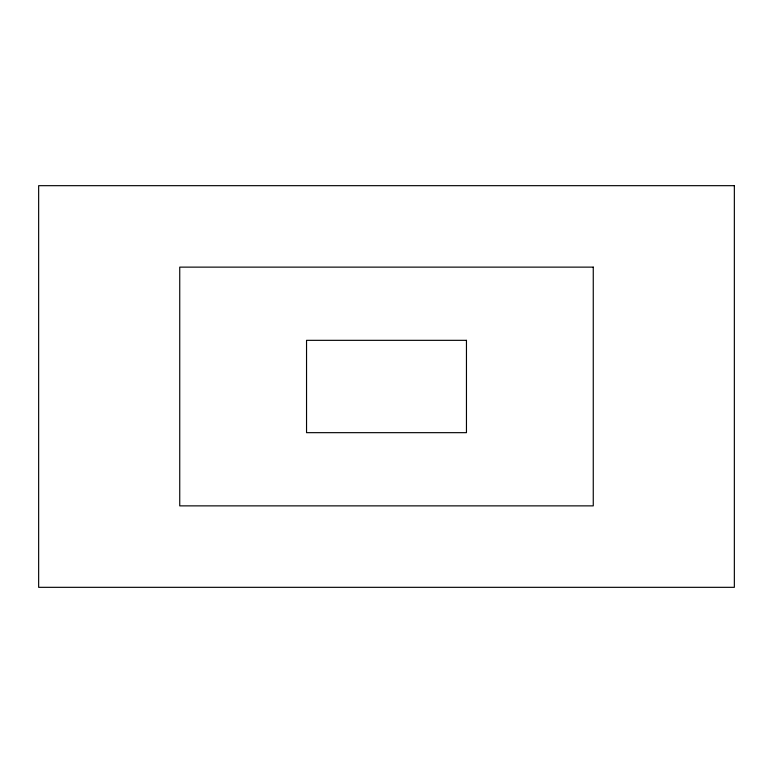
<?xml version="1.0" encoding="UTF-8"?>
<svg xmlns="http://www.w3.org/2000/svg" width="773" height="773" viewBox="0 0 773 773"><rect width="100%" height="100%" fill="white"/><g stroke="black" fill="none" stroke-linecap="round" stroke-linejoin="round"><path stroke-width="1.16" d="M734.35 185.675L38.65 185.675L38.65 587.325L734.35 587.325L734.35 185.675M593.258 267.129L179.742 267.129L179.742 505.871L593.258 505.871L593.258 267.129M466.457 340.333L306.543 340.333L306.543 432.667L466.457 432.667L466.457 340.333"/></g></svg>
